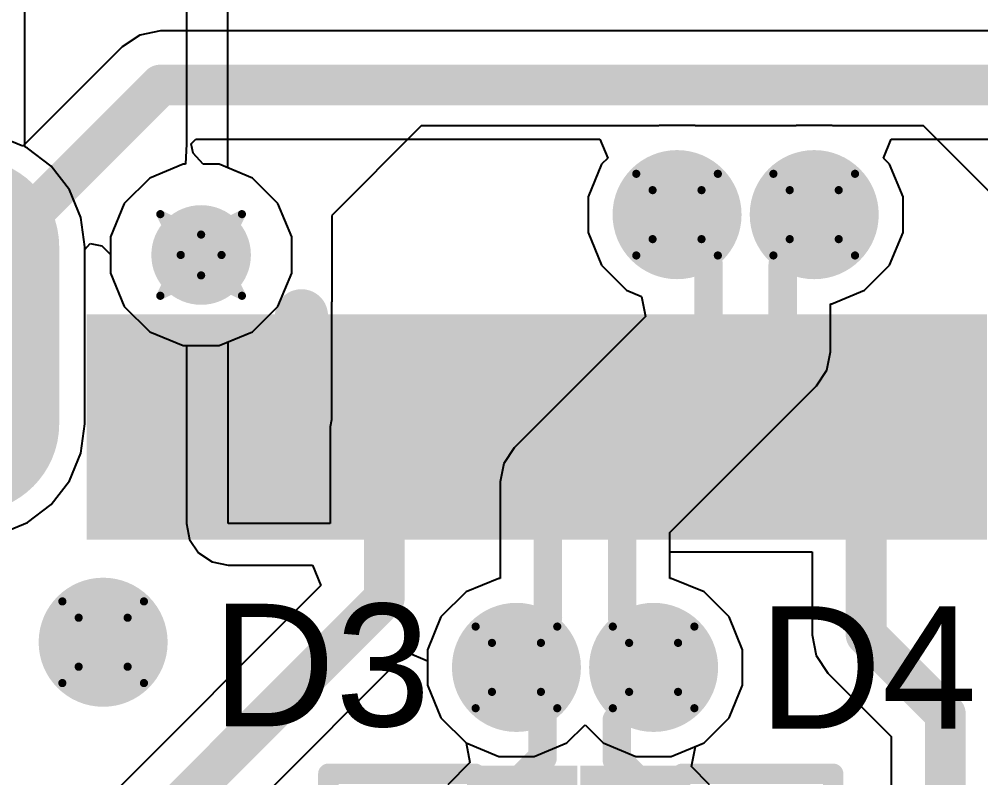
# Model space of a CAD drawing. Header units: inches. Extents: x -6 to 198, y 0 to 119.
# Drawn here: x 22.61 to 28.6, y 46.88 to 51.6 of the extents above; entities that cross this region are included whole.
import ezdxf

# ---------------------------------------------------------------- set-up
doc = ezdxf.new("R2010")
doc.units = ezdxf.units.IN
for name, color, linetype in [('Bottom Layer', 5, 'Continuous'), ('Bottom Solder', 6, 'Continuous'), ('Drill Drawing', 1, 'Continuous'), ('Multi-Layer', 9, 'Continuous'), ('Pad Holes', 156, 'Continuous'), ('Top Layer', 1, 'Continuous'), ('Top Overlay', 2, 'Continuous'), ('Top Paste', 8, 'Continuous'), ('Top Solder', 216, 'Continuous'), ('Via Holes', 16, 'Continuous')]:
    doc.layers.add(name, color=color, linetype=linetype)
doc.styles.add('Arial', font='', dxfattribs={"height": 0.2})
doc.styles.get('Arial').set_extended_font_data('Arial')

# ---------------------------------------------------------------- blocks, each defined once
blk = doc.blocks.new('SOD_923__17')
at = {"layer": 'Top Layer'}
for points in [[(-0.24, -0.135), (-0.6, -0.135), (-0.6, 0.135), (-0.24, 0.135)], [(0.6, -0.135), (0.24, -0.135), (0.24, 0.135), (0.6, 0.135)]]:
    blk.add_hatch(color=1, dxfattribs=at).paths.add_polyline_path(points)
at = {"layer": 'Top Overlay'}
for points in [[(-1.1176, 0.1777), (-0.4318, 0.1777), (-0.4318, 0.4317), (-1.1176, 0.4317)], [(-1.1176, -0.4319), (-0.635, -0.4319), (-0.635, 0.4317), (-1.1176, 0.4317)], [(-1.1176, -0.4319), (-0.4318, -0.4319), (-0.4318, -0.1779), (-1.1176, -0.1779)]]:
    blk.add_hatch(color=2, dxfattribs=at).paths.add_polyline_path(points)
at = {"layer": 'Top Paste'}
for points in [[(-0.24, -0.135), (-0.6, -0.135), (-0.6, 0.135), (-0.24, 0.135)], [(0.6, -0.135), (0.24, -0.135), (0.24, 0.135), (0.6, 0.135)]]:
    blk.add_hatch(color=8, dxfattribs=at).paths.add_polyline_path(points)
at = {"layer": 'Top Solder'}
for points in [[(-0.1384, -0.2366), (-0.7016, -0.2366), (-0.7016, 0.2366), (-0.1384, 0.2366)], [(0.7016, -0.2366), (0.1384, -0.2366), (0.1384, 0.2366), (0.7016, 0.2366)]]:
    blk.add_hatch(color=216, dxfattribs=at).paths.add_polyline_path(points)
at = {"layer": 'Top Overlay'}
for points in [[(-0.4826, 0.381, 0.127, 0.127, 0), (0.4572, 0.381, 0.127, 0.127, 0)], [(0.4572, 0.2286, 0.127, 0.127, 0), (0.4572, 0.381, 0.127, 0.127, 0)], [(0.4318, -0.381, 0.127, 0.127, 0), (0.4318, -0.2286, 0.127, 0.127, 0)], [(-0.4826, -0.381, 0.127, 0.127, 0), (0.4318, -0.381, 0.127, 0.127, 0)]]:
    blk.add_lwpolyline(points, format="xyseb", dxfattribs=at)
for points in [[(-0.5143, 0.381, 0.0635, 0.0635, 1), (-0.4508, 0.381, 0.0635, 0.0635, 1)], [(0.4254, 0.381, 0.0635, 0.0635, 1), (0.4889, 0.381, 0.0635, 0.0635, 1)], [(0.4254, 0.381, 0.0635, 0.0635, 1), (0.4889, 0.381, 0.0635, 0.0635, 1)], [(0.4254, 0.2286, 0.0635, 0.0635, 1), (0.4889, 0.2286, 0.0635, 0.0635, 1)], [(0.4001, -0.2286, 0.0635, 0.0635, 1), (0.4636, -0.2286, 0.0635, 0.0635, 1)], [(-0.5143, -0.381, 0.0635, 0.0635, 1), (-0.4508, -0.381, 0.0635, 0.0635, 1)], [(0.4001, -0.381, 0.0635, 0.0635, 1), (0.4636, -0.381, 0.0635, 0.0635, 1)], [(0.4001, -0.381, 0.0635, 0.0635, 1), (0.4636, -0.381, 0.0635, 0.0635, 1)]]:
    blk.add_lwpolyline(points, format="xyseb", close=True, dxfattribs=at)
blk = doc.blocks.new('SOD_923__18')
at = {"layer": 'Top Layer'}
for points in [[(-0.24, -0.135), (-0.6, -0.135), (-0.6, 0.135), (-0.24, 0.135)], [(0.6, -0.135), (0.24, -0.135), (0.24, 0.135), (0.6, 0.135)]]:
    blk.add_hatch(color=1, dxfattribs=at).paths.add_polyline_path(points)
at = {"layer": 'Top Overlay'}
for points in [[(-1.1177, 0.1779), (-0.4319, 0.1779), (-0.4319, 0.4319), (-1.1177, 0.4319)], [(-1.1177, -0.4317), (-0.6351, -0.4317), (-0.6351, 0.4319), (-1.1177, 0.4319)], [(-1.1177, -0.4317), (-0.4319, -0.4317), (-0.4319, -0.1777), (-1.1177, -0.1777)]]:
    blk.add_hatch(color=2, dxfattribs=at).paths.add_polyline_path(points)
at = {"layer": 'Top Paste'}
for points in [[(-0.24, -0.135), (-0.6, -0.135), (-0.6, 0.135), (-0.24, 0.135)], [(0.6, -0.135), (0.24, -0.135), (0.24, 0.135), (0.6, 0.135)]]:
    blk.add_hatch(color=8, dxfattribs=at).paths.add_polyline_path(points)
at = {"layer": 'Top Solder'}
for points in [[(-0.1384, -0.2366), (-0.7016, -0.2366), (-0.7016, 0.2366), (-0.1384, 0.2366)], [(0.7016, -0.2366), (0.1384, -0.2366), (0.1384, 0.2366), (0.7016, 0.2366)]]:
    blk.add_hatch(color=216, dxfattribs=at).paths.add_polyline_path(points)
at = {"layer": 'Top Overlay'}
for points in [[(0.4572, 0.381, 0.127, 0.127, 0), (-0.4826, 0.381, 0.127, 0.127, 0)], [(0.4572, 0.381, 0.127, 0.127, 0), (0.4572, 0.2286, 0.127, 0.127, 0)], [(0.4318, -0.2286, 0.127, 0.127, 0), (0.4318, -0.381, 0.127, 0.127, 0)], [(0.4318, -0.381, 0.127, 0.127, 0), (-0.4826, -0.381, 0.127, 0.127, 0)]]:
    blk.add_lwpolyline(points, format="xyseb", dxfattribs=at)
for points in [[(-0.5143, 0.381, 0.0635, 0.0635, 1), (-0.4508, 0.381, 0.0635, 0.0635, 1)], [(0.4254, 0.381, 0.0635, 0.0635, 1), (0.4889, 0.381, 0.0635, 0.0635, 1)], [(0.4254, 0.381, 0.0635, 0.0635, 1), (0.4889, 0.381, 0.0635, 0.0635, 1)], [(0.4254, 0.2286, 0.0635, 0.0635, 1), (0.4889, 0.2286, 0.0635, 0.0635, 1)], [(0.4001, -0.2286, 0.0635, 0.0635, 1), (0.4636, -0.2286, 0.0635, 0.0635, 1)], [(-0.5143, -0.381, 0.0635, 0.0635, 1), (-0.4508, -0.381, 0.0635, 0.0635, 1)], [(0.4001, -0.381, 0.0635, 0.0635, 1), (0.4636, -0.381, 0.0635, 0.0635, 1)], [(0.4001, -0.381, 0.0635, 0.0635, 1), (0.4636, -0.381, 0.0635, 0.0635, 1)]]:
    blk.add_lwpolyline(points, format="xyseb", close=True, dxfattribs=at)
blk = doc.blocks.new('TYPE_C_31_M_12__84')
at = {"layer": 'Bottom Layer'}
h = blk.add_hatch(color=5, dxfattribs=at)
edge = h.paths.add_edge_path()
edge.add_arc((4.325, 1.255), 0.45, 180, 360)
edge.add_line((4.775, 1.255), (4.775, 2.355))
edge.add_arc((4.325, 2.355), 0.45, 0, 180)
edge.add_line((3.875, 2.355), (3.875, 1.255))
at = {"layer": 'Bottom Solder'}
h = blk.add_hatch(color=6, dxfattribs=at)
edge = h.paths.add_edge_path()
edge.add_arc((4.325, 1.255), 0.5516, 180, 360)
edge.add_line((4.8766, 1.255), (4.8766, 2.355))
edge.add_arc((4.325, 2.355), 0.5516, 0, 180)
edge.add_line((3.7734, 2.355), (3.7734, 1.255))
h = blk.add_hatch(color=6, dxfattribs=at)
edge = h.paths.add_edge_path()
edge.add_arc((2.89, 1.305), 0.1016, 0, 360)
at = {"layer": 'Multi-Layer'}
h = blk.add_hatch(color=9, dxfattribs=at)
edge = h.paths.add_edge_path()
edge.add_arc((4.325, 1.255), 0.45, 180, 360)
edge.add_line((4.775, 1.255), (4.775, 2.355))
edge.add_arc((4.325, 2.355), 0.45, 0, 180)
edge.add_line((3.875, 2.355), (3.875, 1.255))
at = {"layer": 'Pad Holes'}
h = blk.add_hatch(color=7, dxfattribs=at)
edge = h.paths.add_edge_path()
edge.add_arc((2.89, 1.305), 0.31, 0, 360)
at = {"layer": 'Top Layer'}
for points in [[(-1.9, 2.975), (-1.6, 2.975), (-1.6, 1.775), (-1.9, 1.775)], [(-1.4, 2.975), (-1.1, 2.975), (-1.1, 1.775), (-1.4, 1.775)], [(-0.9, 2.975), (-0.6, 2.975), (-0.6, 1.775), (-0.9, 1.775)], [(-0.4, 2.975), (-0.1, 2.975), (-0.1, 1.775), (-0.4, 1.775)], [(0.4, 1.775), (0.1, 1.775), (0.1, 2.975), (0.4, 2.975)], [(0.9, 1.775), (0.6, 1.775), (0.6, 2.975), (0.9, 2.975)], [(1.4, 1.775), (1.1, 1.775), (1.1, 2.975), (1.4, 2.975)], [(1.9, 1.775), (1.6, 1.775), (1.6, 2.975), (1.9, 2.975)], [(2.7, 1.775), (2.1, 1.775), (2.1, 2.975), (2.7, 2.975)], [(2.9, 2.975), (3.5, 2.975), (3.5, 1.775), (2.9, 1.775)]]:
    blk.add_hatch(color=1, dxfattribs=at).paths.add_polyline_path(points)
h = blk.add_hatch(color=1, dxfattribs=at)
edge = h.paths.add_edge_path()
edge.add_arc((4.325, 1.255), 0.45, 180, 360)
edge.add_line((4.775, 1.255), (4.775, 2.355))
edge.add_arc((4.325, 2.355), 0.45, 0, 180)
edge.add_line((3.875, 2.355), (3.875, 1.255))
at = {"layer": 'Top Paste'}
for points in [[(-1.9, 2.975), (-1.6, 2.975), (-1.6, 1.775), (-1.9, 1.775)], [(-1.4, 2.975), (-1.1, 2.975), (-1.1, 1.775), (-1.4, 1.775)], [(-0.9, 2.975), (-0.6, 2.975), (-0.6, 1.775), (-0.9, 1.775)], [(-0.4, 2.975), (-0.1, 2.975), (-0.1, 1.775), (-0.4, 1.775)], [(0.4, 1.775), (0.1, 1.775), (0.1, 2.975), (0.4, 2.975)], [(0.9, 1.775), (0.6, 1.775), (0.6, 2.975), (0.9, 2.975)], [(1.4, 1.775), (1.1, 1.775), (1.1, 2.975), (1.4, 2.975)], [(1.9, 1.775), (1.6, 1.775), (1.6, 2.975), (1.9, 2.975)], [(2.7, 1.775), (2.1, 1.775), (2.1, 2.975), (2.7, 2.975)], [(2.9, 2.975), (3.5, 2.975), (3.5, 1.775), (2.9, 1.775)]]:
    blk.add_hatch(color=8, dxfattribs=at).paths.add_polyline_path(points)
at = {"layer": 'Top Solder'}
for points in [[(-2.0016, 3.0766), (-1.4984, 3.0766), (-1.4984, 1.6734), (-2.0016, 1.6734)], [(-1.5016, 3.0766), (-0.9984, 3.0766), (-0.9984, 1.6734), (-1.5016, 1.6734)], [(-1.0016, 3.0766), (-0.4984, 3.0766), (-0.4984, 1.6734), (-1.0016, 1.6734)], [(-0.5016, 3.0766), (0.0016, 3.0766), (0.0016, 1.6734), (-0.5016, 1.6734)], [(0.5016, 1.6734), (-0.0016, 1.6734), (-0.0016, 3.0766), (0.5016, 3.0766)], [(1.0016, 1.6734), (0.4984, 1.6734), (0.4984, 3.0766), (1.0016, 3.0766)], [(1.5016, 1.6734), (0.9984, 1.6734), (0.9984, 3.0766), (1.5016, 3.0766)], [(2.0016, 1.6734), (1.4984, 1.6734), (1.4984, 3.0766), (2.0016, 3.0766)], [(2.8016, 1.6734), (1.9984, 1.6734), (1.9984, 3.0766), (2.8016, 3.0766)], [(2.7984, 3.0766), (3.6016, 3.0766), (3.6016, 1.6734), (2.7984, 1.6734)]]:
    blk.add_hatch(color=216, dxfattribs=at).paths.add_polyline_path(points)
h = blk.add_hatch(color=216, dxfattribs=at)
edge = h.paths.add_edge_path()
edge.add_arc((4.325, 1.255), 0.5516, 180, 360)
edge.add_line((4.8766, 1.255), (4.8766, 2.355))
edge.add_arc((4.325, 2.355), 0.5516, 0, 180)
edge.add_line((3.7734, 2.355), (3.7734, 1.255))
h = blk.add_hatch(color=216, dxfattribs=at)
edge = h.paths.add_edge_path()
edge.add_arc((2.89, 1.305), 0.1016, 0, 360)

msp = doc.modelspace()

# ---------------------------------------------------------------- hatches: boundary and pattern name
at = {"layer": 'Bottom Layer'}
h = msp.add_hatch(color=5, dxfattribs=at)
edge = h.paths.add_edge_path()
edge.add_arc((26.7101, 50.3876), 0.3, 0, 360)
h = msp.add_hatch(color=5, dxfattribs=at)
edge = h.paths.add_edge_path()
edge.add_arc((27.5641, 50.3876), 0.3, 0, 360)
h = msp.add_hatch(color=5, dxfattribs=at)
edge = h.paths.add_edge_path()
edge.add_arc((23.1371, 47.7273), 0.3, 0, 360)
h = msp.add_hatch(color=5, dxfattribs=at)
edge = h.paths.add_edge_path()
edge.add_arc((25.7101, 47.5708), 0.3, 0, 360)
h = msp.add_hatch(color=5, dxfattribs=at)
edge = h.paths.add_edge_path()
edge.add_arc((26.5641, 47.5708), 0.3, 0, 360)
at = {"layer": 'Bottom Solder'}
h = msp.add_hatch(color=6, dxfattribs=at)
edge = h.paths.add_edge_path()
edge.add_arc((26.7101, 50.3876), 0.4016, 0, 360)
h = msp.add_hatch(color=6, dxfattribs=at)
edge = h.paths.add_edge_path()
edge.add_arc((27.5641, 50.3876), 0.4016, 0, 360)
h = msp.add_hatch(color=6, dxfattribs=at)
edge = h.paths.add_edge_path()
edge.add_arc((23.1371, 47.7273), 0.4016, 0, 360)
h = msp.add_hatch(color=6, dxfattribs=at)
edge = h.paths.add_edge_path()
edge.add_arc((25.7101, 47.5708), 0.4016, 0, 360)
h = msp.add_hatch(color=6, dxfattribs=at)
edge = h.paths.add_edge_path()
edge.add_arc((26.5641, 47.5708), 0.4016, 0, 360)
at = {"layer": 'Top Layer'}
h = msp.add_hatch(color=1, dxfattribs=at)
edge = h.paths.add_edge_path()
edge.add_arc((26.7101, 50.3876), 0.3, 0, 360)
h = msp.add_hatch(color=1, dxfattribs=at)
edge = h.paths.add_edge_path()
edge.add_arc((27.5641, 50.3876), 0.3, 0, 360)
h = msp.add_hatch(color=1, dxfattribs=at)
edge = h.paths.add_edge_path()
edge.add_arc((23.1371, 47.7273), 0.3, 0, 360)
h = msp.add_hatch(color=1, dxfattribs=at)
edge = h.paths.add_edge_path()
edge.add_arc((25.7101, 47.5708), 0.3, 0, 360)
h = msp.add_hatch(color=1, dxfattribs=at)
edge = h.paths.add_edge_path()
edge.add_arc((26.5641, 47.5708), 0.3, 0, 360)
at = {"layer": 'Top Solder'}
h = msp.add_hatch(color=216, dxfattribs=at)
edge = h.paths.add_edge_path()
edge.add_arc((26.7101, 50.3876), 0.4016, 0, 360)
h = msp.add_hatch(color=216, dxfattribs=at)
edge = h.paths.add_edge_path()
edge.add_arc((27.5641, 50.3876), 0.4016, 0, 360)
h = msp.add_hatch(color=216, dxfattribs=at)
edge = h.paths.add_edge_path()
edge.add_arc((23.1371, 47.7273), 0.4016, 0, 360)
h = msp.add_hatch(color=216, dxfattribs=at)
edge = h.paths.add_edge_path()
edge.add_arc((25.7101, 47.5708), 0.4016, 0, 360)
h = msp.add_hatch(color=216, dxfattribs=at)
edge = h.paths.add_edge_path()
edge.add_arc((26.5641, 47.5708), 0.4016, 0, 360)
at = {"layer": 'Via Holes'}
h = msp.add_hatch(color=7, dxfattribs=at)
edge = h.paths.add_edge_path()
edge.add_arc((26.7101, 50.3876), 0.15, 0, 360)
h = msp.add_hatch(color=7, dxfattribs=at)
edge = h.paths.add_edge_path()
edge.add_arc((27.5641, 50.3876), 0.15, 0, 360)
h = msp.add_hatch(color=7, dxfattribs=at)
edge = h.paths.add_edge_path()
edge.add_arc((23.1371, 47.7273), 0.15, 0, 360)
h = msp.add_hatch(color=7, dxfattribs=at)
edge = h.paths.add_edge_path()
edge.add_arc((25.7101, 47.5708), 0.15, 0, 360)
h = msp.add_hatch(color=7, dxfattribs=at)
edge = h.paths.add_edge_path()
edge.add_arc((26.5641, 47.5708), 0.15, 0, 360)

# ---------------------------------------------------------------- linework, layer by layer
at = {"layer": 'Bottom Layer'}
for p, q in [((23.3653, 51.5049), (23.2561, 51.4319)), ((23.4942, 51.5305), (23.3653, 51.5049)), ((29.8076, 51.5305), (23.4942, 51.5305)), ((23.2561, 51.4319), (22.6378, 50.8136)), ((22.6378, 50.8136), (22.4959, 50.8724)), ((23.6842, 50.8276), (23.7151, 50.8572)), ((23.6967, 50.7704), (23.6842, 50.8276)), ((23.7151, 50.8572), (26.2302, 50.8572)), ((26.2302, 50.8572), (26.2788, 50.7398)), ((27.9953, 50.7398), (28.0439, 50.8572)), ((28.0439, 50.8572), (29.604, 50.8572)), ((23.7599, 50.7006), (23.6967, 50.7704)), ((26.2788, 50.7398), (26.2404, 50.7014)), ((28.0337, 50.7014), (27.9953, 50.7398)), ((23.8593, 50.7006), (23.7599, 50.7006)), ((24.0665, 50.6147), (23.8593, 50.7006)), ((26.2404, 50.7014), (26.1561, 50.4978)), ((28.1181, 50.4978), (28.0337, 50.7014)), ((24.2252, 50.456), (24.0665, 50.6147)), ((26.1561, 50.4978), (26.1561, 50.2774)), ((28.1181, 50.2774), (28.1181, 50.4978)), ((24.3111, 50.2488), (24.2252, 50.456)), ((24.3111, 50.0244), (24.3111, 50.2488)), ((26.1561, 50.2774), (26.2404, 50.0738)), ((28.0337, 50.0738), (28.1181, 50.2774)), ((23.0221, 50.1711), (23.0561, 50.2089)), ((23.0221, 49.0866), (23.0221, 50.1711)), ((23.0561, 50.2089), (23.1291, 50.1945)), ((23.1291, 50.1945), (23.1831, 50.1391)), ((23.1831, 50.1391), (23.1831, 50.0244)), ((26.2404, 50.0738), (26.3963, 49.918)), ((27.8779, 49.918), (28.0337, 50.0738)), ((23.1831, 50.0244), (23.2689, 49.8171)), ((24.2252, 49.8171), (24.3111, 50.0244)), ((26.3963, 49.918), (26.4895, 49.8793)), ((26.4895, 49.8793), (26.5143, 49.7548)), ((27.6743, 49.8336), (27.8779, 49.918)), ((23.2689, 49.8171), (23.4276, 49.6584)), ((24.0665, 49.6584), (24.2252, 49.8171)), ((27.666, 49.5337), (27.666, 49.8336)), ((27.666, 49.8336), (27.6743, 49.8336)), ((26.5143, 49.7548), (25.6953, 48.9358)), ((23.4276, 49.6584), (23.6349, 49.5726)), ((23.8593, 49.5726), (24.0665, 49.6584)), ((23.6349, 49.5726), (23.8593, 49.5726)), ((27.6434, 49.4198), (27.666, 49.5337)), ((27.5788, 49.3231), (27.6434, 49.4198)), ((26.666, 48.4104), (27.5788, 49.3231)), ((22.9979, 48.9028), (23.0221, 49.0866)), ((25.6953, 48.9358), (25.6308, 48.8392)), ((22.927, 48.7315), (22.9979, 48.9028)), ((25.6308, 48.8392), (25.6081, 48.7252)), ((22.8142, 48.5845), (22.927, 48.7315)), ((25.6081, 48.7252), (25.6081, 48.1248)), ((22.6671, 48.4716), (22.8142, 48.5845)), ((22.4959, 48.4007), (22.6671, 48.4716)), ((26.666, 48.1248), (26.666, 48.4104)), ((25.5999, 48.1248), (25.3963, 48.0405)), ((25.6081, 48.1248), (25.5999, 48.1248)), ((26.6743, 48.1248), (26.666, 48.1248)), ((26.8779, 48.0405), (26.6743, 48.1248)), ((25.3963, 48.0405), (25.2404, 47.8847)), ((27.0337, 47.8847), (26.8779, 48.0405)), ((25.2404, 47.8847), (25.1561, 47.681)), ((27.1181, 47.681), (27.0337, 47.8847)), ((25.1561, 47.681), (25.1561, 47.4606)), ((27.1181, 47.4606), (27.1181, 47.681)), ((25.1561, 47.4606), (25.2404, 47.257)), ((27.0337, 47.257), (27.1181, 47.4606)), ((25.2404, 47.257), (25.3963, 47.1012)), ((26.8779, 47.1012), (27.0337, 47.257)), ((26.0239, 47.1012), (26.1371, 47.2144)), ((26.1371, 47.2144), (26.2503, 47.1012)), ((25.3963, 47.1012), (25.5999, 47.0168)), ((25.8203, 47.0168), (26.0239, 47.1012)), ((26.2503, 47.1012), (26.4539, 47.0168)), ((26.6743, 47.0168), (26.8779, 47.1012)), ((25.5999, 47.0168), (25.8203, 47.0168)), ((26.4539, 47.0168), (26.6743, 47.0168))]:
    msp.add_line(p, q, dxfattribs=at)
for points in [[(22.3121, 50.0118, 0.254, 0.254, 0), (23.4942, 51.1938, 0.254, 0.254, 0)], [(23.4942, 51.1938, 0.254, 0.254, 0), (29.8076, 51.1938, 0.254, 0.254, 0)], [(26.7101, 50.2734, 0.1778, 0.1778, 0), (26.7101, 50.3876, 0.1778, 0.1778, 0)], [(27.5641, 50.2734, 0.1778, 0.1778, 0), (27.5641, 50.3876, 0.1778, 0.1778, 0)], [(26.7101, 50.2734, 0.1778, 0.1778, 0), (26.9059, 50.0775, 0.1778, 0.1778, 0)], [(27.3682, 50.0775, 0.1778, 0.1778, 0), (27.5641, 50.2734, 0.1778, 0.1778, 0)], [(26.9059, 49.7252, 0.1778, 0.1778, 0), (26.9059, 50.0775, 0.1778, 0.1778, 0)], [(27.3682, 49.5337, 0.1778, 0.1778, 0), (27.3682, 50.0775, 0.1778, 0.1778, 0)], [(25.9059, 48.7252, 0.1778, 0.1778, 0), (26.9059, 49.7252, 0.1778, 0.1778, 0)], [(26.3682, 48.5337, 0.1778, 0.1778, 0), (27.3682, 49.5337, 0.1778, 0.1778, 0)], [(25.9059, 47.8809, 0.1778, 0.1778, 0), (25.9059, 48.7252, 0.1778, 0.1778, 0)], [(26.3682, 47.8809, 0.1778, 0.1778, 0), (26.3682, 48.5337, 0.1778, 0.1778, 0)], [(25.7101, 47.6851, 0.1778, 0.1778, 0), (25.9059, 47.8809, 0.1778, 0.1778, 0)], [(26.3682, 47.8809, 0.1778, 0.1778, 0), (26.5641, 47.6851, 0.1778, 0.1778, 0)], [(25.7101, 47.5708, 0.1778, 0.1778, 0), (25.7101, 47.6851, 0.1778, 0.1778, 0)], [(26.5641, 47.5708, 0.1778, 0.1778, 0), (26.5641, 47.6851, 0.1778, 0.1778, 0)]]:
    msp.add_lwpolyline(points, format="xyseb", dxfattribs=at)
for points in [[(23.4307, 51.1938, 0.127, 0.127, 1), (23.5577, 51.1938, 0.127, 0.127, 1)], [(23.4307, 51.1938, 0.127, 0.127, 1), (23.5577, 51.1938, 0.127, 0.127, 1)], [(26.6656, 50.3876, 0.0889, 0.0889, 1), (26.7545, 50.3876, 0.0889, 0.0889, 1)], [(27.5196, 50.3876, 0.0889, 0.0889, 1), (27.6085, 50.3876, 0.0889, 0.0889, 1)], [(26.6656, 50.2734, 0.0889, 0.0889, 1), (26.7545, 50.2734, 0.0889, 0.0889, 1)], [(26.6656, 50.2734, 0.0889, 0.0889, 1), (26.7545, 50.2734, 0.0889, 0.0889, 1)], [(27.5196, 50.2734, 0.0889, 0.0889, 1), (27.6085, 50.2734, 0.0889, 0.0889, 1)], [(27.5196, 50.2734, 0.0889, 0.0889, 1), (27.6085, 50.2734, 0.0889, 0.0889, 1)], [(26.8615, 50.0775, 0.0889, 0.0889, 1), (26.9504, 50.0775, 0.0889, 0.0889, 1)], [(26.8615, 50.0775, 0.0889, 0.0889, 1), (26.9504, 50.0775, 0.0889, 0.0889, 1)], [(27.3238, 50.0775, 0.0889, 0.0889, 1), (27.4127, 50.0775, 0.0889, 0.0889, 1)], [(27.3238, 50.0775, 0.0889, 0.0889, 1), (27.4127, 50.0775, 0.0889, 0.0889, 1)], [(26.8615, 49.7252, 0.0889, 0.0889, 1), (26.9504, 49.7252, 0.0889, 0.0889, 1)], [(26.8615, 49.7252, 0.0889, 0.0889, 1), (26.9504, 49.7252, 0.0889, 0.0889, 1)], [(27.3238, 49.5337, 0.0889, 0.0889, 1), (27.4127, 49.5337, 0.0889, 0.0889, 1)], [(27.3238, 49.5337, 0.0889, 0.0889, 1), (27.4127, 49.5337, 0.0889, 0.0889, 1)], [(25.8615, 48.7252, 0.0889, 0.0889, 1), (25.9504, 48.7252, 0.0889, 0.0889, 1)], [(25.8615, 48.7252, 0.0889, 0.0889, 1), (25.9504, 48.7252, 0.0889, 0.0889, 1)], [(26.3238, 48.5337, 0.0889, 0.0889, 1), (26.4127, 48.5337, 0.0889, 0.0889, 1)], [(26.3238, 48.5337, 0.0889, 0.0889, 1), (26.4127, 48.5337, 0.0889, 0.0889, 1)], [(25.8615, 47.8809, 0.0889, 0.0889, 1), (25.9504, 47.8809, 0.0889, 0.0889, 1)], [(25.8615, 47.8809, 0.0889, 0.0889, 1), (25.9504, 47.8809, 0.0889, 0.0889, 1)], [(26.3238, 47.8809, 0.0889, 0.0889, 1), (26.4127, 47.8809, 0.0889, 0.0889, 1)], [(26.3238, 47.8809, 0.0889, 0.0889, 1), (26.4127, 47.8809, 0.0889, 0.0889, 1)], [(25.6656, 47.6851, 0.0889, 0.0889, 1), (25.7545, 47.6851, 0.0889, 0.0889, 1)], [(25.6656, 47.6851, 0.0889, 0.0889, 1), (25.7545, 47.6851, 0.0889, 0.0889, 1)], [(26.5196, 47.6851, 0.0889, 0.0889, 1), (26.6085, 47.6851, 0.0889, 0.0889, 1)], [(26.5196, 47.6851, 0.0889, 0.0889, 1), (26.6085, 47.6851, 0.0889, 0.0889, 1)], [(25.6656, 47.5708, 0.0889, 0.0889, 1), (25.7545, 47.5708, 0.0889, 0.0889, 1)], [(26.5196, 47.5708, 0.0889, 0.0889, 1), (26.6085, 47.5708, 0.0889, 0.0889, 1)]]:
    msp.add_lwpolyline(points, format="xyseb", close=True, dxfattribs=at)
at = {"layer": 'Drill Drawing'}
for points in [[(26.4561, 50.6416, 0.0508, 0.0508, 0), (26.9641, 50.6416, 0.0508, 0.0508, 0)], [(26.4561, 50.1336, 0.0508, 0.0508, 0), (26.4561, 50.6416, 0.0508, 0.0508, 0)], [(26.9641, 50.1336, 0.0508, 0.0508, 0), (26.9641, 50.6416, 0.0508, 0.0508, 0)], [(27.3101, 50.6416, 0.0508, 0.0508, 0), (27.8181, 50.6416, 0.0508, 0.0508, 0)], [(27.3101, 50.1336, 0.0508, 0.0508, 0), (27.3101, 50.6416, 0.0508, 0.0508, 0)], [(27.8181, 50.1336, 0.0508, 0.0508, 0), (27.8181, 50.6416, 0.0508, 0.0508, 0)], [(26.5577, 50.54, 0.0508, 0.0508, 0), (26.8625, 50.54, 0.0508, 0.0508, 0)], [(26.5577, 50.2352, 0.0508, 0.0508, 0), (26.5577, 50.54, 0.0508, 0.0508, 0)], [(26.8625, 50.2352, 0.0508, 0.0508, 0), (26.8625, 50.54, 0.0508, 0.0508, 0)], [(27.4117, 50.54, 0.0508, 0.0508, 0), (27.7165, 50.54, 0.0508, 0.0508, 0)], [(27.4117, 50.2352, 0.0508, 0.0508, 0), (27.4117, 50.54, 0.0508, 0.0508, 0)], [(27.7165, 50.2352, 0.0508, 0.0508, 0), (27.7165, 50.54, 0.0508, 0.0508, 0)], [(23.4931, 50.3906, 0.0508, 0.0508, 0), (23.7471, 50.2636, 0.0508, 0.0508, 0)], [(23.4931, 50.3906, 0.0508, 0.0508, 0), (23.6201, 50.1366, 0.0508, 0.0508, 0)], [(23.7471, 50.2636, 0.0508, 0.0508, 0), (24.0011, 50.3906, 0.0508, 0.0508, 0)], [(23.8741, 50.1366, 0.0508, 0.0508, 0), (24.0011, 50.3906, 0.0508, 0.0508, 0)], [(26.5577, 50.2352, 0.0508, 0.0508, 0), (26.8625, 50.2352, 0.0508, 0.0508, 0)], [(27.4117, 50.2352, 0.0508, 0.0508, 0), (27.7165, 50.2352, 0.0508, 0.0508, 0)], [(23.4931, 49.8826, 0.0508, 0.0508, 0), (23.6201, 50.1366, 0.0508, 0.0508, 0)], [(23.8741, 50.1366, 0.0508, 0.0508, 0), (24.0011, 49.8826, 0.0508, 0.0508, 0)], [(26.4561, 50.1336, 0.0508, 0.0508, 0), (26.9641, 50.1336, 0.0508, 0.0508, 0)], [(27.3101, 50.1336, 0.0508, 0.0508, 0), (27.8181, 50.1336, 0.0508, 0.0508, 0)], [(23.4931, 49.8826, 0.0508, 0.0508, 0), (23.7471, 50.0096, 0.0508, 0.0508, 0)], [(23.7471, 50.0096, 0.0508, 0.0508, 0), (24.0011, 49.8826, 0.0508, 0.0508, 0)], [(22.8831, 47.9813, 0.0508, 0.0508, 0), (23.3911, 47.9813, 0.0508, 0.0508, 0)], [(22.8831, 47.4733, 0.0508, 0.0508, 0), (22.8831, 47.9813, 0.0508, 0.0508, 0)], [(23.3911, 47.4733, 0.0508, 0.0508, 0), (23.3911, 47.9813, 0.0508, 0.0508, 0)], [(22.9847, 47.8797, 0.0508, 0.0508, 0), (23.2895, 47.8797, 0.0508, 0.0508, 0)], [(22.9847, 47.5749, 0.0508, 0.0508, 0), (22.9847, 47.8797, 0.0508, 0.0508, 0)], [(23.2895, 47.5749, 0.0508, 0.0508, 0), (23.2895, 47.8797, 0.0508, 0.0508, 0)], [(25.4561, 47.8248, 0.0508, 0.0508, 0), (25.9641, 47.8248, 0.0508, 0.0508, 0)], [(25.4561, 47.3168, 0.0508, 0.0508, 0), (25.4561, 47.8248, 0.0508, 0.0508, 0)], [(25.9641, 47.3168, 0.0508, 0.0508, 0), (25.9641, 47.8248, 0.0508, 0.0508, 0)], [(26.3101, 47.8248, 0.0508, 0.0508, 0), (26.8181, 47.8248, 0.0508, 0.0508, 0)], [(26.3101, 47.3168, 0.0508, 0.0508, 0), (26.3101, 47.8248, 0.0508, 0.0508, 0)], [(26.8181, 47.3168, 0.0508, 0.0508, 0), (26.8181, 47.8248, 0.0508, 0.0508, 0)], [(25.5577, 47.7232, 0.0508, 0.0508, 0), (25.8625, 47.7232, 0.0508, 0.0508, 0)], [(25.5577, 47.4184, 0.0508, 0.0508, 0), (25.5577, 47.7232, 0.0508, 0.0508, 0)], [(25.8625, 47.4184, 0.0508, 0.0508, 0), (25.8625, 47.7232, 0.0508, 0.0508, 0)], [(26.4117, 47.7232, 0.0508, 0.0508, 0), (26.7165, 47.7232, 0.0508, 0.0508, 0)], [(26.4117, 47.4184, 0.0508, 0.0508, 0), (26.4117, 47.7232, 0.0508, 0.0508, 0)], [(26.7165, 47.4184, 0.0508, 0.0508, 0), (26.7165, 47.7232, 0.0508, 0.0508, 0)], [(22.9847, 47.5749, 0.0508, 0.0508, 0), (23.2895, 47.5749, 0.0508, 0.0508, 0)], [(22.8831, 47.4733, 0.0508, 0.0508, 0), (23.3911, 47.4733, 0.0508, 0.0508, 0)], [(25.5577, 47.4184, 0.0508, 0.0508, 0), (25.8625, 47.4184, 0.0508, 0.0508, 0)], [(26.4117, 47.4184, 0.0508, 0.0508, 0), (26.7165, 47.4184, 0.0508, 0.0508, 0)], [(25.4561, 47.3168, 0.0508, 0.0508, 0), (25.9641, 47.3168, 0.0508, 0.0508, 0)], [(26.3101, 47.3168, 0.0508, 0.0508, 0), (26.8181, 47.3168, 0.0508, 0.0508, 0)]]:
    msp.add_lwpolyline(points, format="xyseb", dxfattribs=at)
for points in [[(26.4434, 50.6416, 0.0254, 0.0254, 1), (26.4688, 50.6416, 0.0254, 0.0254, 1)], [(26.4434, 50.6416, 0.0254, 0.0254, 1), (26.4688, 50.6416, 0.0254, 0.0254, 1)], [(26.9514, 50.6416, 0.0254, 0.0254, 1), (26.9768, 50.6416, 0.0254, 0.0254, 1)], [(26.9514, 50.6416, 0.0254, 0.0254, 1), (26.9768, 50.6416, 0.0254, 0.0254, 1)], [(27.2974, 50.6416, 0.0254, 0.0254, 1), (27.3228, 50.6416, 0.0254, 0.0254, 1)], [(27.2974, 50.6416, 0.0254, 0.0254, 1), (27.3228, 50.6416, 0.0254, 0.0254, 1)], [(27.8054, 50.6416, 0.0254, 0.0254, 1), (27.8308, 50.6416, 0.0254, 0.0254, 1)], [(27.8054, 50.6416, 0.0254, 0.0254, 1), (27.8308, 50.6416, 0.0254, 0.0254, 1)], [(26.545, 50.54, 0.0254, 0.0254, 1), (26.5704, 50.54, 0.0254, 0.0254, 1)], [(26.545, 50.54, 0.0254, 0.0254, 1), (26.5704, 50.54, 0.0254, 0.0254, 1)], [(26.8498, 50.54, 0.0254, 0.0254, 1), (26.8752, 50.54, 0.0254, 0.0254, 1)], [(26.8498, 50.54, 0.0254, 0.0254, 1), (26.8752, 50.54, 0.0254, 0.0254, 1)], [(27.399, 50.54, 0.0254, 0.0254, 1), (27.4244, 50.54, 0.0254, 0.0254, 1)], [(27.399, 50.54, 0.0254, 0.0254, 1), (27.4244, 50.54, 0.0254, 0.0254, 1)], [(27.7038, 50.54, 0.0254, 0.0254, 1), (27.7292, 50.54, 0.0254, 0.0254, 1)], [(27.7038, 50.54, 0.0254, 0.0254, 1), (27.7292, 50.54, 0.0254, 0.0254, 1)], [(23.4804, 50.3906, 0.0254, 0.0254, 1), (23.5058, 50.3906, 0.0254, 0.0254, 1)], [(23.4804, 50.3906, 0.0254, 0.0254, 1), (23.5058, 50.3906, 0.0254, 0.0254, 1)], [(23.9884, 50.3906, 0.0254, 0.0254, 1), (24.0138, 50.3906, 0.0254, 0.0254, 1)], [(23.9884, 50.3906, 0.0254, 0.0254, 1), (24.0138, 50.3906, 0.0254, 0.0254, 1)], [(23.7344, 50.2636, 0.0254, 0.0254, 1), (23.7598, 50.2636, 0.0254, 0.0254, 1)], [(23.7344, 50.2636, 0.0254, 0.0254, 1), (23.7598, 50.2636, 0.0254, 0.0254, 1)], [(26.545, 50.2352, 0.0254, 0.0254, 1), (26.5704, 50.2352, 0.0254, 0.0254, 1)], [(26.545, 50.2352, 0.0254, 0.0254, 1), (26.5704, 50.2352, 0.0254, 0.0254, 1)], [(26.8498, 50.2352, 0.0254, 0.0254, 1), (26.8752, 50.2352, 0.0254, 0.0254, 1)], [(26.8498, 50.2352, 0.0254, 0.0254, 1), (26.8752, 50.2352, 0.0254, 0.0254, 1)], [(27.399, 50.2352, 0.0254, 0.0254, 1), (27.4244, 50.2352, 0.0254, 0.0254, 1)], [(27.399, 50.2352, 0.0254, 0.0254, 1), (27.4244, 50.2352, 0.0254, 0.0254, 1)], [(27.7038, 50.2352, 0.0254, 0.0254, 1), (27.7292, 50.2352, 0.0254, 0.0254, 1)], [(27.7038, 50.2352, 0.0254, 0.0254, 1), (27.7292, 50.2352, 0.0254, 0.0254, 1)], [(23.6074, 50.1366, 0.0254, 0.0254, 1), (23.6328, 50.1366, 0.0254, 0.0254, 1)], [(23.6074, 50.1366, 0.0254, 0.0254, 1), (23.6328, 50.1366, 0.0254, 0.0254, 1)], [(23.8614, 50.1366, 0.0254, 0.0254, 1), (23.8868, 50.1366, 0.0254, 0.0254, 1)], [(23.8614, 50.1366, 0.0254, 0.0254, 1), (23.8868, 50.1366, 0.0254, 0.0254, 1)], [(26.4434, 50.1336, 0.0254, 0.0254, 1), (26.4688, 50.1336, 0.0254, 0.0254, 1)], [(26.4434, 50.1336, 0.0254, 0.0254, 1), (26.4688, 50.1336, 0.0254, 0.0254, 1)], [(26.9514, 50.1336, 0.0254, 0.0254, 1), (26.9768, 50.1336, 0.0254, 0.0254, 1)], [(26.9514, 50.1336, 0.0254, 0.0254, 1), (26.9768, 50.1336, 0.0254, 0.0254, 1)], [(27.2974, 50.1336, 0.0254, 0.0254, 1), (27.3228, 50.1336, 0.0254, 0.0254, 1)], [(27.2974, 50.1336, 0.0254, 0.0254, 1), (27.3228, 50.1336, 0.0254, 0.0254, 1)], [(27.8054, 50.1336, 0.0254, 0.0254, 1), (27.8308, 50.1336, 0.0254, 0.0254, 1)], [(27.8054, 50.1336, 0.0254, 0.0254, 1), (27.8308, 50.1336, 0.0254, 0.0254, 1)], [(23.7344, 50.0096, 0.0254, 0.0254, 1), (23.7598, 50.0096, 0.0254, 0.0254, 1)], [(23.7344, 50.0096, 0.0254, 0.0254, 1), (23.7598, 50.0096, 0.0254, 0.0254, 1)], [(23.4804, 49.8826, 0.0254, 0.0254, 1), (23.5058, 49.8826, 0.0254, 0.0254, 1)], [(23.4804, 49.8826, 0.0254, 0.0254, 1), (23.5058, 49.8826, 0.0254, 0.0254, 1)], [(23.9884, 49.8826, 0.0254, 0.0254, 1), (24.0138, 49.8826, 0.0254, 0.0254, 1)], [(23.9884, 49.8826, 0.0254, 0.0254, 1), (24.0138, 49.8826, 0.0254, 0.0254, 1)], [(22.8704, 47.9813, 0.0254, 0.0254, 1), (22.8958, 47.9813, 0.0254, 0.0254, 1)], [(22.8704, 47.9813, 0.0254, 0.0254, 1), (22.8958, 47.9813, 0.0254, 0.0254, 1)], [(23.3784, 47.9813, 0.0254, 0.0254, 1), (23.4038, 47.9813, 0.0254, 0.0254, 1)], [(23.3784, 47.9813, 0.0254, 0.0254, 1), (23.4038, 47.9813, 0.0254, 0.0254, 1)], [(22.972, 47.8797, 0.0254, 0.0254, 1), (22.9974, 47.8797, 0.0254, 0.0254, 1)], [(22.972, 47.8797, 0.0254, 0.0254, 1), (22.9974, 47.8797, 0.0254, 0.0254, 1)], [(23.2768, 47.8797, 0.0254, 0.0254, 1), (23.3022, 47.8797, 0.0254, 0.0254, 1)], [(23.2768, 47.8797, 0.0254, 0.0254, 1), (23.3022, 47.8797, 0.0254, 0.0254, 1)], [(25.4434, 47.8248, 0.0254, 0.0254, 1), (25.4688, 47.8248, 0.0254, 0.0254, 1)], [(25.4434, 47.8248, 0.0254, 0.0254, 1), (25.4688, 47.8248, 0.0254, 0.0254, 1)], [(25.9514, 47.8248, 0.0254, 0.0254, 1), (25.9768, 47.8248, 0.0254, 0.0254, 1)], [(25.9514, 47.8248, 0.0254, 0.0254, 1), (25.9768, 47.8248, 0.0254, 0.0254, 1)], [(26.2974, 47.8248, 0.0254, 0.0254, 1), (26.3228, 47.8248, 0.0254, 0.0254, 1)], [(26.2974, 47.8248, 0.0254, 0.0254, 1), (26.3228, 47.8248, 0.0254, 0.0254, 1)], [(26.8054, 47.8248, 0.0254, 0.0254, 1), (26.8308, 47.8248, 0.0254, 0.0254, 1)], [(26.8054, 47.8248, 0.0254, 0.0254, 1), (26.8308, 47.8248, 0.0254, 0.0254, 1)], [(25.545, 47.7232, 0.0254, 0.0254, 1), (25.5704, 47.7232, 0.0254, 0.0254, 1)], [(25.545, 47.7232, 0.0254, 0.0254, 1), (25.5704, 47.7232, 0.0254, 0.0254, 1)], [(25.8498, 47.7232, 0.0254, 0.0254, 1), (25.8752, 47.7232, 0.0254, 0.0254, 1)], [(25.8498, 47.7232, 0.0254, 0.0254, 1), (25.8752, 47.7232, 0.0254, 0.0254, 1)], [(26.399, 47.7232, 0.0254, 0.0254, 1), (26.4244, 47.7232, 0.0254, 0.0254, 1)], [(26.399, 47.7232, 0.0254, 0.0254, 1), (26.4244, 47.7232, 0.0254, 0.0254, 1)], [(26.7038, 47.7232, 0.0254, 0.0254, 1), (26.7292, 47.7232, 0.0254, 0.0254, 1)], [(26.7038, 47.7232, 0.0254, 0.0254, 1), (26.7292, 47.7232, 0.0254, 0.0254, 1)], [(22.972, 47.5749, 0.0254, 0.0254, 1), (22.9974, 47.5749, 0.0254, 0.0254, 1)], [(22.972, 47.5749, 0.0254, 0.0254, 1), (22.9974, 47.5749, 0.0254, 0.0254, 1)], [(23.2768, 47.5749, 0.0254, 0.0254, 1), (23.3022, 47.5749, 0.0254, 0.0254, 1)], [(23.2768, 47.5749, 0.0254, 0.0254, 1), (23.3022, 47.5749, 0.0254, 0.0254, 1)], [(22.8704, 47.4733, 0.0254, 0.0254, 1), (22.8958, 47.4733, 0.0254, 0.0254, 1)], [(22.8704, 47.4733, 0.0254, 0.0254, 1), (22.8958, 47.4733, 0.0254, 0.0254, 1)], [(23.3784, 47.4733, 0.0254, 0.0254, 1), (23.4038, 47.4733, 0.0254, 0.0254, 1)], [(23.3784, 47.4733, 0.0254, 0.0254, 1), (23.4038, 47.4733, 0.0254, 0.0254, 1)], [(25.545, 47.4184, 0.0254, 0.0254, 1), (25.5704, 47.4184, 0.0254, 0.0254, 1)], [(25.545, 47.4184, 0.0254, 0.0254, 1), (25.5704, 47.4184, 0.0254, 0.0254, 1)], [(25.8498, 47.4184, 0.0254, 0.0254, 1), (25.8752, 47.4184, 0.0254, 0.0254, 1)], [(25.8498, 47.4184, 0.0254, 0.0254, 1), (25.8752, 47.4184, 0.0254, 0.0254, 1)], [(26.399, 47.4184, 0.0254, 0.0254, 1), (26.4244, 47.4184, 0.0254, 0.0254, 1)], [(26.399, 47.4184, 0.0254, 0.0254, 1), (26.4244, 47.4184, 0.0254, 0.0254, 1)], [(26.7038, 47.4184, 0.0254, 0.0254, 1), (26.7292, 47.4184, 0.0254, 0.0254, 1)], [(26.7038, 47.4184, 0.0254, 0.0254, 1), (26.7292, 47.4184, 0.0254, 0.0254, 1)], [(25.4434, 47.3168, 0.0254, 0.0254, 1), (25.4688, 47.3168, 0.0254, 0.0254, 1)], [(25.4434, 47.3168, 0.0254, 0.0254, 1), (25.4688, 47.3168, 0.0254, 0.0254, 1)], [(25.9514, 47.3168, 0.0254, 0.0254, 1), (25.9768, 47.3168, 0.0254, 0.0254, 1)], [(25.9514, 47.3168, 0.0254, 0.0254, 1), (25.9768, 47.3168, 0.0254, 0.0254, 1)], [(26.2974, 47.3168, 0.0254, 0.0254, 1), (26.3228, 47.3168, 0.0254, 0.0254, 1)], [(26.2974, 47.3168, 0.0254, 0.0254, 1), (26.3228, 47.3168, 0.0254, 0.0254, 1)], [(26.8054, 47.3168, 0.0254, 0.0254, 1), (26.8308, 47.3168, 0.0254, 0.0254, 1)], [(26.8054, 47.3168, 0.0254, 0.0254, 1), (26.8308, 47.3168, 0.0254, 0.0254, 1)]]:
    msp.add_lwpolyline(points, format="xyseb", close=True, dxfattribs=at)
at = {"layer": 'Top Layer'}
for p, q in [((22.6487, 50.8091), (22.6487, 52.794)), ((23.655, 52.3773), (23.655, 50.8276)), ((23.914, 50.8257), (23.914, 52.3773)), ((25.1171, 50.9397), (24.5601, 50.3827)), ((26.5953, 50.9397), (25.1171, 50.9397)), ((26.5999, 50.9416), (26.5953, 50.9397)), ((26.8203, 50.9416), (26.5999, 50.9416)), ((26.8249, 50.9397), (26.8203, 50.9416)), ((27.4493, 50.9397), (26.8249, 50.9397)), ((27.4539, 50.9416), (27.4493, 50.9397)), ((27.6743, 50.9416), (27.4539, 50.9416)), ((27.6789, 50.9397), (27.6743, 50.9416)), ((28.245, 50.9397), (27.6789, 50.9397)), ((28.7384, 50.4463), (28.245, 50.9397)), ((23.655, 50.8276), (23.6505, 50.7006)), ((23.914, 50.6779), (23.914, 50.8257)), ((22.6671, 50.8015), (22.6487, 50.8091)), ((22.8142, 50.6887), (22.6671, 50.8015)), ((22.927, 50.5416), (22.8142, 50.6887)), ((23.6349, 50.7006), (23.4276, 50.6147)), ((23.6505, 50.7006), (23.6349, 50.7006)), ((24.0665, 50.6147), (23.914, 50.6779)), ((23.4276, 50.6147), (23.2689, 50.456)), ((24.2252, 50.456), (24.0665, 50.6147)), ((22.9979, 50.3704), (22.927, 50.5416)), ((23.2689, 50.456), (23.1831, 50.2488)), ((24.3111, 50.2488), (24.2252, 50.456)), ((23.0221, 50.1866), (22.9979, 50.3704)), ((24.5601, 50.3827), (24.5601, 49.8444)), ((23.1831, 50.2488), (23.1831, 50.0244)), ((24.3111, 50.0244), (24.3111, 50.2488)), ((23.0221, 49.0866), (23.0221, 50.1866)), ((23.1831, 50.0244), (23.2689, 49.8171)), ((24.2252, 49.8171), (24.3111, 50.0244)), ((23.2689, 49.8171), (23.4276, 49.6584)), ((24.0665, 49.6584), (24.2252, 49.8171)), ((24.5601, 49.8444), (24.5593, 49.8444)), ((24.5593, 49.8444), (24.5593, 49.1112)), ((23.4276, 49.6584), (23.6349, 49.5726)), ((23.9149, 49.5956), (24.0665, 49.6584)), ((23.6349, 49.5726), (23.6559, 49.5726)), ((23.6559, 49.5726), (23.6559, 48.4666)), ((23.9149, 48.4666), (23.9149, 49.5956)), ((24.5593, 49.1112), (24.5504, 49.0666)), ((22.9979, 48.9028), (23.0221, 49.0866)), ((24.5504, 49.0666), (24.5504, 48.4666)), ((22.927, 48.7315), (22.9979, 48.9028)), ((22.8142, 48.5845), (22.927, 48.7315)), ((22.6671, 48.4716), (22.8142, 48.5845)), ((22.4959, 48.4007), (22.6671, 48.4716)), ((23.6559, 48.4666), (23.6756, 48.3675)), ((24.5504, 48.4666), (23.9149, 48.4666)), ((23.6756, 48.3675), (23.7317, 48.2834)), ((23.7317, 48.2834), (23.8158, 48.2273)), ((26.666, 48.1248), (26.666, 48.2888)), ((26.666, 48.2888), (27.5504, 48.2888)), ((27.5504, 48.2888), (27.5504, 47.7737)), ((23.8158, 48.2273), (23.9149, 48.2076)), ((23.9149, 48.2076), (24.4396, 48.2076)), ((24.4396, 48.2076), (24.4922, 48.0806)), ((24.4922, 48.0806), (23.0592, 46.6476)), ((26.6743, 48.1248), (26.666, 48.1248)), ((26.8779, 48.0405), (26.6743, 48.1248)), ((27.0337, 47.8847), (26.8779, 48.0405)), ((27.1181, 47.681), (27.0337, 47.8847)), ((27.5504, 47.7737), (27.576, 47.6448)), ((23.6339, 46.2701), (25.0291, 47.6652)), ((25.0291, 47.6652), (25.1561, 47.6126)), ((27.1181, 47.4606), (27.1181, 47.681)), ((25.1561, 47.6126), (25.1561, 47.4606)), ((27.576, 47.6448), (27.649, 47.5356)), ((27.649, 47.5356), (28.0438, 47.1408)), ((25.1561, 47.4606), (25.2404, 47.257)), ((27.0337, 47.257), (27.1181, 47.4606)), ((25.2404, 47.257), (25.3963, 47.1012)), ((26.8779, 47.1012), (27.0337, 47.257)), ((28.0438, 47.1408), (28.0438, 45.7239)), ((25.3963, 47.1012), (25.4206, 46.9788)), ((26.7995, 46.9544), (26.8243, 47.079)), ((26.8243, 47.079), (26.8779, 47.1012)), ((25.4206, 46.9788), (25.2826, 46.8408)), ((26.9131, 46.8408), (26.7995, 46.9544))]:
    msp.add_line(p, q, dxfattribs=at)
for points in [[(26.7101, 50.2734, 0.1778, 0.1778, 0), (26.7101, 50.3876, 0.1778, 0.1778, 0)], [(27.5641, 50.2734, 0.1778, 0.1778, 0), (27.5641, 50.3876, 0.1778, 0.1778, 0)], [(26.7101, 50.2734, 0.1778, 0.1778, 0), (26.9059, 50.0775, 0.1778, 0.1778, 0)], [(27.3682, 50.0775, 0.1778, 0.1778, 0), (27.5641, 50.2734, 0.1778, 0.1778, 0)], [(26.9059, 49.0854, 0.1778, 0.1778, 0), (26.9059, 50.0775, 0.1778, 0.1778, 0)], [(27.3682, 49.0854, 0.1778, 0.1778, 0), (27.3682, 50.0775, 0.1778, 0.1778, 0)], [(24.372, 49.2015, 0.3302, 0.3302, 0), (24.372, 49.7586, 0.3302, 0.3302, 0)], [(24.2412, 49.0707, 0.3302, 0.3302, 0), (24.372, 49.2015, 0.3302, 0.3302, 0)], [(24.8871, 47.9994, 0.254, 0.254, 0), (24.8871, 49.0666, 0.254, 0.254, 0)], [(25.8871, 49.0666, 0.1778, 0.1778, 0), (25.9059, 49.0477, 0.1778, 0.1778, 0)], [(26.3682, 49.0477, 0.1778, 0.1778, 0), (26.3871, 49.0666, 0.1778, 0.1778, 0)], [(26.8871, 49.0666, 0.1778, 0.1778, 0), (26.9059, 49.0854, 0.1778, 0.1778, 0)], [(27.3682, 49.0854, 0.1778, 0.1778, 0), (27.3871, 49.0666, 0.1778, 0.1778, 0)], [(27.8871, 47.7737, 0.254, 0.254, 0), (27.8871, 49.0666, 0.254, 0.254, 0)], [(25.9059, 47.8809, 0.1778, 0.1778, 0), (25.9059, 49.0477, 0.1778, 0.1778, 0)], [(26.3682, 47.8809, 0.1778, 0.1778, 0), (26.3682, 49.0477, 0.1778, 0.1778, 0)], [(23.2973, 46.4095, 0.254, 0.254, 0), (24.8871, 47.9994, 0.254, 0.254, 0)], [(25.7101, 47.6851, 0.1778, 0.1778, 0), (25.9059, 47.8809, 0.1778, 0.1778, 0)], [(26.3682, 47.8809, 0.1778, 0.1778, 0), (26.5641, 47.6851, 0.1778, 0.1778, 0)], [(27.8871, 47.7737, 0.254, 0.254, 0), (28.3805, 47.2802, 0.254, 0.254, 0)], [(25.7101, 47.5708, 0.1778, 0.1778, 0), (25.7101, 47.6851, 0.1778, 0.1778, 0)], [(26.5641, 47.5708, 0.1778, 0.1778, 0), (26.5641, 47.6851, 0.1778, 0.1778, 0)], [(25.7101, 47.4566, 0.1778, 0.1778, 0), (25.7101, 47.5708, 0.1778, 0.1778, 0)], [(26.5641, 47.4709, 0.1778, 0.1778, 0), (26.5641, 47.5708, 0.1778, 0.1778, 0)], [(25.7101, 47.4566, 0.1778, 0.1778, 0), (25.8727, 47.294, 0.1778, 0.1778, 0)], [(26.335, 47.2418, 0.1778, 0.1778, 0), (26.5641, 47.4709, 0.1778, 0.1778, 0)], [(25.8727, 47.0097, 0.1778, 0.1778, 0), (25.8727, 47.294, 0.1778, 0.1778, 0)], [(28.3805, 45.5845, 0.254, 0.254, 0), (28.3805, 47.2802, 0.254, 0.254, 0)], [(26.335, 46.9978, 0.1778, 0.1778, 0), (26.335, 47.2418, 0.1778, 0.1778, 0)], [(25.4821, 46.6191, 0.1778, 0.1778, 0), (25.8727, 47.0097, 0.1778, 0.1778, 0)], [(26.335, 46.9978, 0.1778, 0.1778, 0), (26.7137, 46.6191, 0.1778, 0.1778, 0)]]:
    msp.add_lwpolyline(points, format="xyseb", dxfattribs=at)
for points in [[(26.6656, 50.3876, 0.0889, 0.0889, 1), (26.7545, 50.3876, 0.0889, 0.0889, 1)], [(27.5196, 50.3876, 0.0889, 0.0889, 1), (27.6085, 50.3876, 0.0889, 0.0889, 1)], [(26.6656, 50.2734, 0.0889, 0.0889, 1), (26.7545, 50.2734, 0.0889, 0.0889, 1)], [(26.6656, 50.2734, 0.0889, 0.0889, 1), (26.7545, 50.2734, 0.0889, 0.0889, 1)], [(27.5196, 50.2734, 0.0889, 0.0889, 1), (27.6085, 50.2734, 0.0889, 0.0889, 1)], [(27.5196, 50.2734, 0.0889, 0.0889, 1), (27.6085, 50.2734, 0.0889, 0.0889, 1)], [(26.8615, 50.0775, 0.0889, 0.0889, 1), (26.9504, 50.0775, 0.0889, 0.0889, 1)], [(26.8615, 50.0775, 0.0889, 0.0889, 1), (26.9504, 50.0775, 0.0889, 0.0889, 1)], [(27.3238, 50.0775, 0.0889, 0.0889, 1), (27.4127, 50.0775, 0.0889, 0.0889, 1)], [(27.3238, 50.0775, 0.0889, 0.0889, 1), (27.4127, 50.0775, 0.0889, 0.0889, 1)], [(24.2894, 49.7586, 0.1651, 0.1651, 1), (24.4545, 49.7586, 0.1651, 0.1651, 1)], [(24.2894, 49.2015, 0.1651, 0.1651, 1), (24.4545, 49.2015, 0.1651, 0.1651, 1)], [(24.2894, 49.2015, 0.1651, 0.1651, 1), (24.4545, 49.2015, 0.1651, 0.1651, 1)], [(24.1587, 49.0707, 0.1651, 0.1651, 1), (24.3238, 49.0707, 0.1651, 0.1651, 1)], [(24.8236, 49.0666, 0.127, 0.127, 1), (24.9506, 49.0666, 0.127, 0.127, 1)], [(25.8426, 49.0666, 0.0889, 0.0889, 1), (25.9315, 49.0666, 0.0889, 0.0889, 1)], [(26.3426, 49.0666, 0.0889, 0.0889, 1), (26.4315, 49.0666, 0.0889, 0.0889, 1)], [(26.8426, 49.0666, 0.0889, 0.0889, 1), (26.9315, 49.0666, 0.0889, 0.0889, 1)], [(26.8615, 49.0854, 0.0889, 0.0889, 1), (26.9504, 49.0854, 0.0889, 0.0889, 1)], [(26.8615, 49.0854, 0.0889, 0.0889, 1), (26.9504, 49.0854, 0.0889, 0.0889, 1)], [(27.3238, 49.0854, 0.0889, 0.0889, 1), (27.4127, 49.0854, 0.0889, 0.0889, 1)], [(27.3238, 49.0854, 0.0889, 0.0889, 1), (27.4127, 49.0854, 0.0889, 0.0889, 1)], [(27.3426, 49.0666, 0.0889, 0.0889, 1), (27.4315, 49.0666, 0.0889, 0.0889, 1)], [(27.8236, 49.0666, 0.127, 0.127, 1), (27.9506, 49.0666, 0.127, 0.127, 1)], [(25.8615, 49.0477, 0.0889, 0.0889, 1), (25.9504, 49.0477, 0.0889, 0.0889, 1)], [(25.8615, 49.0477, 0.0889, 0.0889, 1), (25.9504, 49.0477, 0.0889, 0.0889, 1)], [(26.3238, 49.0477, 0.0889, 0.0889, 1), (26.4127, 49.0477, 0.0889, 0.0889, 1)], [(26.3238, 49.0477, 0.0889, 0.0889, 1), (26.4127, 49.0477, 0.0889, 0.0889, 1)], [(24.8236, 47.9994, 0.127, 0.127, 1), (24.9506, 47.9994, 0.127, 0.127, 1)], [(24.8236, 47.9994, 0.127, 0.127, 1), (24.9506, 47.9994, 0.127, 0.127, 1)], [(25.8615, 47.8809, 0.0889, 0.0889, 1), (25.9504, 47.8809, 0.0889, 0.0889, 1)], [(25.8615, 47.8809, 0.0889, 0.0889, 1), (25.9504, 47.8809, 0.0889, 0.0889, 1)], [(26.3238, 47.8809, 0.0889, 0.0889, 1), (26.4127, 47.8809, 0.0889, 0.0889, 1)], [(26.3238, 47.8809, 0.0889, 0.0889, 1), (26.4127, 47.8809, 0.0889, 0.0889, 1)], [(27.8236, 47.7737, 0.127, 0.127, 1), (27.9506, 47.7737, 0.127, 0.127, 1)], [(27.8236, 47.7737, 0.127, 0.127, 1), (27.9506, 47.7737, 0.127, 0.127, 1)], [(25.6656, 47.6851, 0.0889, 0.0889, 1), (25.7545, 47.6851, 0.0889, 0.0889, 1)], [(25.6656, 47.6851, 0.0889, 0.0889, 1), (25.7545, 47.6851, 0.0889, 0.0889, 1)], [(26.5196, 47.6851, 0.0889, 0.0889, 1), (26.6085, 47.6851, 0.0889, 0.0889, 1)], [(26.5196, 47.6851, 0.0889, 0.0889, 1), (26.6085, 47.6851, 0.0889, 0.0889, 1)], [(25.6656, 47.5708, 0.0889, 0.0889, 1), (25.7545, 47.5708, 0.0889, 0.0889, 1)], [(25.6656, 47.5708, 0.0889, 0.0889, 1), (25.7545, 47.5708, 0.0889, 0.0889, 1)], [(26.5196, 47.5708, 0.0889, 0.0889, 1), (26.6085, 47.5708, 0.0889, 0.0889, 1)], [(26.5196, 47.5708, 0.0889, 0.0889, 1), (26.6085, 47.5708, 0.0889, 0.0889, 1)], [(25.6656, 47.4566, 0.0889, 0.0889, 1), (25.7545, 47.4566, 0.0889, 0.0889, 1)], [(25.6656, 47.4566, 0.0889, 0.0889, 1), (25.7545, 47.4566, 0.0889, 0.0889, 1)], [(26.5196, 47.4709, 0.0889, 0.0889, 1), (26.6085, 47.4709, 0.0889, 0.0889, 1)], [(26.5196, 47.4709, 0.0889, 0.0889, 1), (26.6085, 47.4709, 0.0889, 0.0889, 1)], [(25.8282, 47.294, 0.0889, 0.0889, 1), (25.9171, 47.294, 0.0889, 0.0889, 1)], [(25.8282, 47.294, 0.0889, 0.0889, 1), (25.9171, 47.294, 0.0889, 0.0889, 1)], [(28.317, 47.2802, 0.127, 0.127, 1), (28.444, 47.2802, 0.127, 0.127, 1)], [(28.317, 47.2802, 0.127, 0.127, 1), (28.444, 47.2802, 0.127, 0.127, 1)], [(26.2905, 47.2418, 0.0889, 0.0889, 1), (26.3794, 47.2418, 0.0889, 0.0889, 1)], [(26.2905, 47.2418, 0.0889, 0.0889, 1), (26.3794, 47.2418, 0.0889, 0.0889, 1)], [(25.8282, 47.0097, 0.0889, 0.0889, 1), (25.9171, 47.0097, 0.0889, 0.0889, 1)], [(25.8282, 47.0097, 0.0889, 0.0889, 1), (25.9171, 47.0097, 0.0889, 0.0889, 1)], [(26.2905, 46.9978, 0.0889, 0.0889, 1), (26.3794, 46.9978, 0.0889, 0.0889, 1)], [(26.2905, 46.9978, 0.0889, 0.0889, 1), (26.3794, 46.9978, 0.0889, 0.0889, 1)]]:
    msp.add_lwpolyline(points, format="xyseb", close=True, dxfattribs=at)

# ---------------------------------------------------------------- block references
at = {"rotation": 180}
for name, p in [('TYPE_C_31_M_12__84', (26.6371, 51.4416)), ('SOD_923__18', (24.971, 46.528))]:
    msp.add_blockref(name, p, dxfattribs=at)
msp.add_blockref('SOD_923__17', (27.2248, 46.528))

# ---------------------------------------------------------------- texts
at = {"layer": 'Top Overlay', "style": 'Arial'}
for s, p in [('D3', (23.8138, 47.2045)), ('D4', (27.2162, 47.1896))]:
    msp.add_text(s, height=0.762, dxfattribs=at).set_placement(p)

doc.saveas('drawing.dxf')
